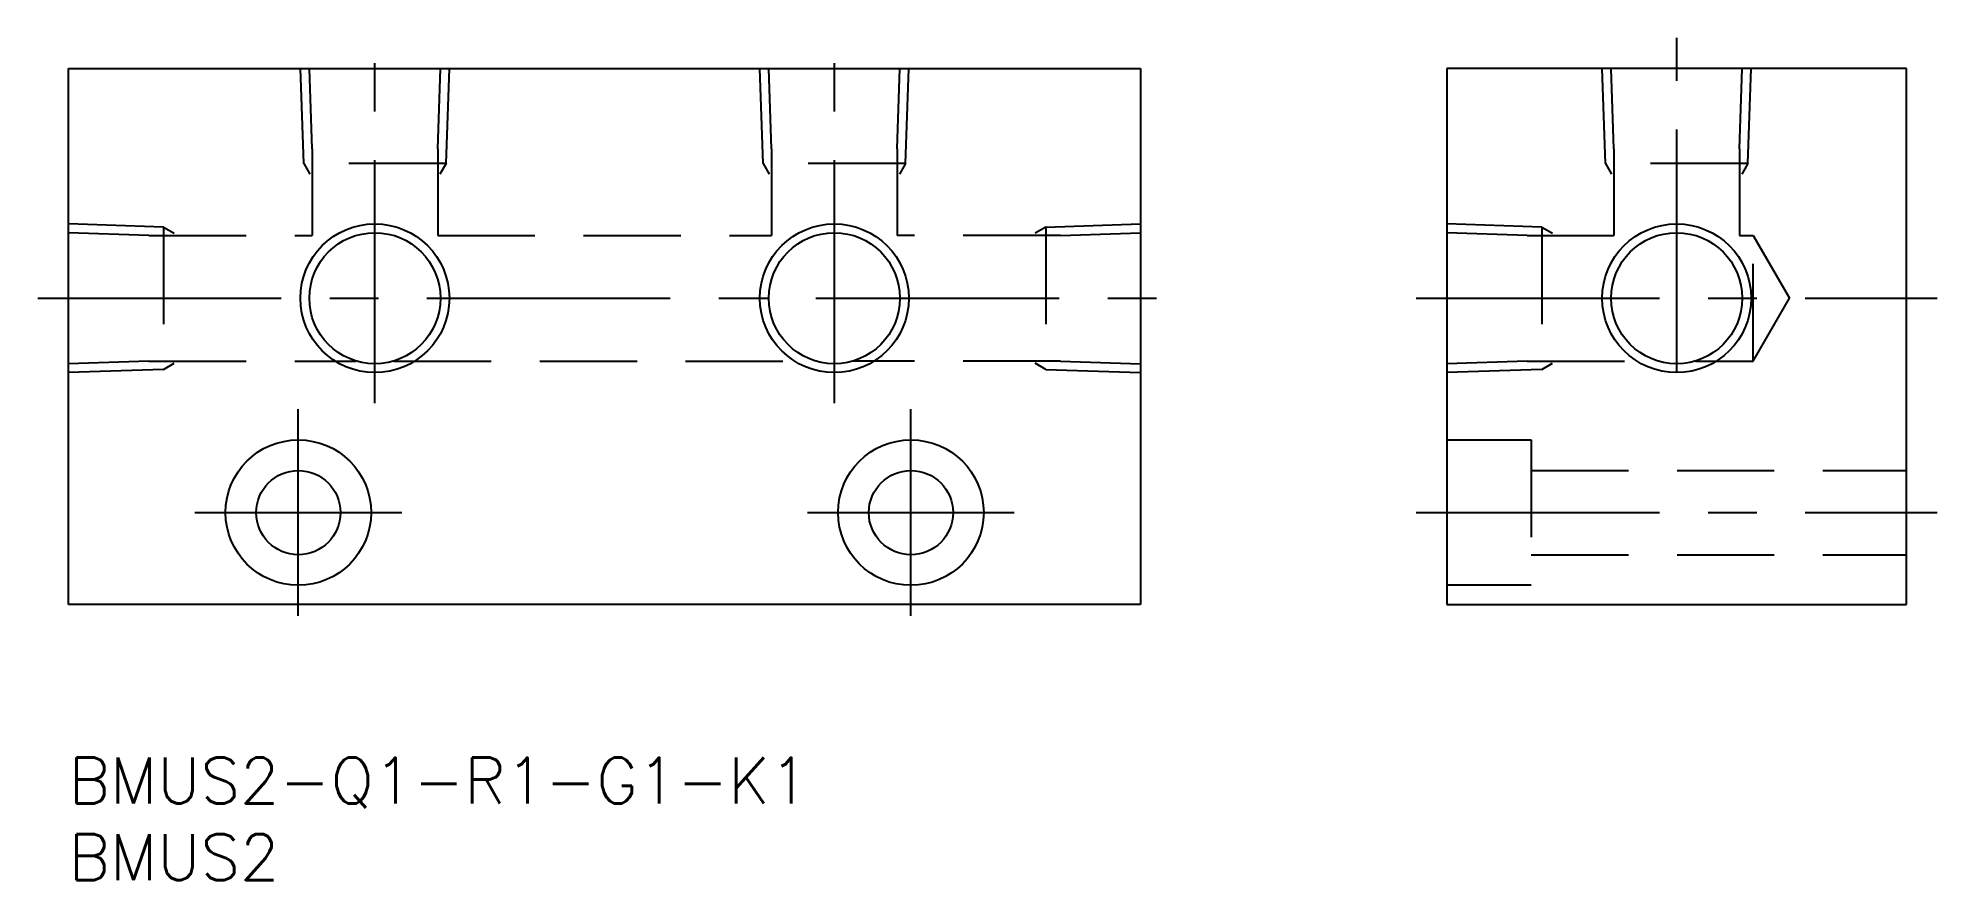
# Model space of a CAD drawing. Extents: x -2 to 122, y -8 to 47.
import ezdxf

# ---------------------------------------------------------------- set-up
doc = ezdxf.new("R2010")
doc.units = 0
doc.header["$LTSCALE"] = 0.5
doc.linetypes.add('CENTER', pattern=[50.8, 31.75, -6.35, 6.35, -6.35])
doc.linetypes.add('DASHED', pattern=[19.05, 12.7, -6.35])
for name, color, linetype in [('MSM_CENTER', 1, 'CENTER'), ('MSM_CONTINUOUS', 7, 'CONTINUOUS'), ('MSM_DASHED', 4, 'DASHED'), ('MSM_NARROW', 5, 'CONTINUOUS'), ('MSM_PART_NUMBER', 7, 'CONTINUOUS')]:
    doc.layers.add(name, color=color, linetype=linetype)
doc.styles.get("Standard").update_dxf_attribs({"font": 'txt.shx', "height": 3, "bigfont": 'bigfont.shx'})

# ---------------------------------------------------------------- blocks, each defined once
blk = doc.blocks.new('*U5')
at = {"layer": 'MSM_PART_NUMBER'}
blk.add_text('BMUS2-Q1-R1-G1-K1', height=3, dxfattribs=at).set_placement((0, -3))
blk = doc.blocks.new('*U6')
at = {"layer": 'MSM_PART_NUMBER'}
blk.add_text('BMUS2', height=3, dxfattribs=at).set_placement((0, -8))

msp = doc.modelspace()

# ---------------------------------------------------------------- linework, layer by layer
at = {"layer": 'MSM_CENTER'}
for p, q in [((20, 23.14), (20, 47)), ((50, 23.14), (50, 47)), ((105, 25.14), (105, 47)), ((-2, 30), (72, 30)), ((88, 30), (122, 30)), ((15, 9.25), (15, 22.75)), ((55, 9.25), (55, 22.75)), ((8.25, 16), (21.75, 16)), ((48.25, 16), (61.75, 16)), ((88, 16), (122, 16))]:
    msp.add_line(p, q, dxfattribs=at)
at = {"layer": 'MSM_CONTINUOUS'}
for p, q in [((0, 10), (0, 45)), ((0, 45), (70, 45)), ((70, 45), (70, 10)), ((120, 45), (90, 45)), ((90, 45), (90, 10)), ((120, 10), (120, 45)), ((70, 10), (0, 10)), ((90, 10), (120, 10))]:
    msp.add_line(p, q, dxfattribs=at)
for centre, radius in [((20, 30), 4.28), ((50, 30), 4.28), ((105, 30), 4.28), ((15, 16), 4.75), ((55, 16), 4.75), ((15, 16), 2.75), ((55, 16), 2.75)]:
    msp.add_circle(centre, radius, dxfattribs=at)
at = {"layer": 'MSM_DASHED'}
for p, q in [((15.35, 38.8), (15.14, 45)), ((15.9, 39.76), (15.72, 45)), ((24.1, 39.76), (24.28, 45)), ((24.65, 38.8), (24.86, 45)), ((45.35, 38.8), (45.14, 45)), ((45.9, 39.76), (45.72, 45)), ((54.1, 39.76), (54.28, 45)), ((54.65, 38.8), (54.86, 45)), ((100.35, 38.8), (100.14, 45)), ((100.9, 39.76), (100.72, 45)), ((109.1, 39.76), (109.28, 45)), ((109.65, 38.8), (109.86, 45)), ((15.9, 39.76), (15.9, 34.1)), ((24.1, 39.76), (24.1, 34.1)), ((45.9, 39.76), (45.9, 34.1)), ((54.1, 39.76), (54.1, 34.1)), ((100.9, 39.76), (100.9, 34.1)), ((109.1, 39.76), (109.1, 34.1)), ((24.65, 38.8), (15.35, 38.8)), ((15.35, 38.8), (15.75, 38.11)), ((24.65, 38.8), (24.25, 38.11)), ((54.65, 38.8), (45.35, 38.8)), ((45.35, 38.8), (45.75, 38.11)), ((54.65, 38.8), (54.25, 38.11)), ((109.65, 38.8), (100.35, 38.8)), ((100.35, 38.8), (100.75, 38.11)), ((109.65, 38.8), (109.25, 38.11)), ((6.2, 34.65), (0, 34.86)), ((63.8, 34.65), (70, 34.86)), ((96.2, 34.65), (90, 34.86)), ((5.24, 34.1), (0, 34.28)), ((5.24, 34.1), (15.9, 34.1)), ((6.2, 34.65), (6.2, 25.35)), ((6.2, 34.65), (6.89, 34.25)), ((24.1, 34.1), (45.9, 34.1)), ((64.76, 34.1), (54.1, 34.1)), ((63.8, 34.65), (63.11, 34.25)), ((63.8, 34.65), (63.8, 25.35)), ((64.76, 34.1), (70, 34.28)), ((95.24, 34.1), (90, 34.28)), ((95.24, 34.1), (100.9, 34.1)), ((96.2, 34.65), (96.2, 25.35)), ((96.2, 34.65), (96.89, 34.25)), ((109.1, 34.1), (110, 34.1)), ((110, 25.9), (110, 34.1)), ((110, 34.1), (112.37, 30)), ((110, 25.9), (112.37, 30)), ((5.24, 25.9), (0, 25.72)), ((6.2, 25.35), (0, 25.14)), ((5.24, 25.9), (18.76, 25.9)), ((6.2, 25.35), (6.89, 25.75)), ((21.24, 25.9), (48.76, 25.9)), ((64.76, 25.9), (51.24, 25.9)), ((63.8, 25.35), (63.11, 25.75)), ((63.8, 25.35), (70, 25.14)), ((64.76, 25.9), (70, 25.72)), ((95.24, 25.9), (90, 25.72)), ((96.2, 25.35), (90, 25.14)), ((95.24, 25.9), (103.76, 25.9)), ((96.2, 25.35), (96.89, 25.75)), ((106.24, 25.9), (110, 25.9)), ((90, 20.75), (95.5, 20.75)), ((95.5, 20.75), (95.5, 11.25)), ((95.5, 18.75), (120, 18.75)), ((95.5, 13.25), (120, 13.25)), ((95.5, 11.25), (90, 11.25))]:
    msp.add_line(p, q, dxfattribs=at)
at = {"layer": 'MSM_NARROW'}
for centre in [(20, 30), (50, 30), (105, 30)]:
    msp.add_circle(centre, 4.86, dxfattribs=at)

# ---------------------------------------------------------------- block references
at = {"layer": 'MSM_CONTINUOUS'}
for name in ['*U5', '*U6']:
    msp.add_blockref(name, (0, 0), dxfattribs=at)

doc.saveas('drawing.dxf')
